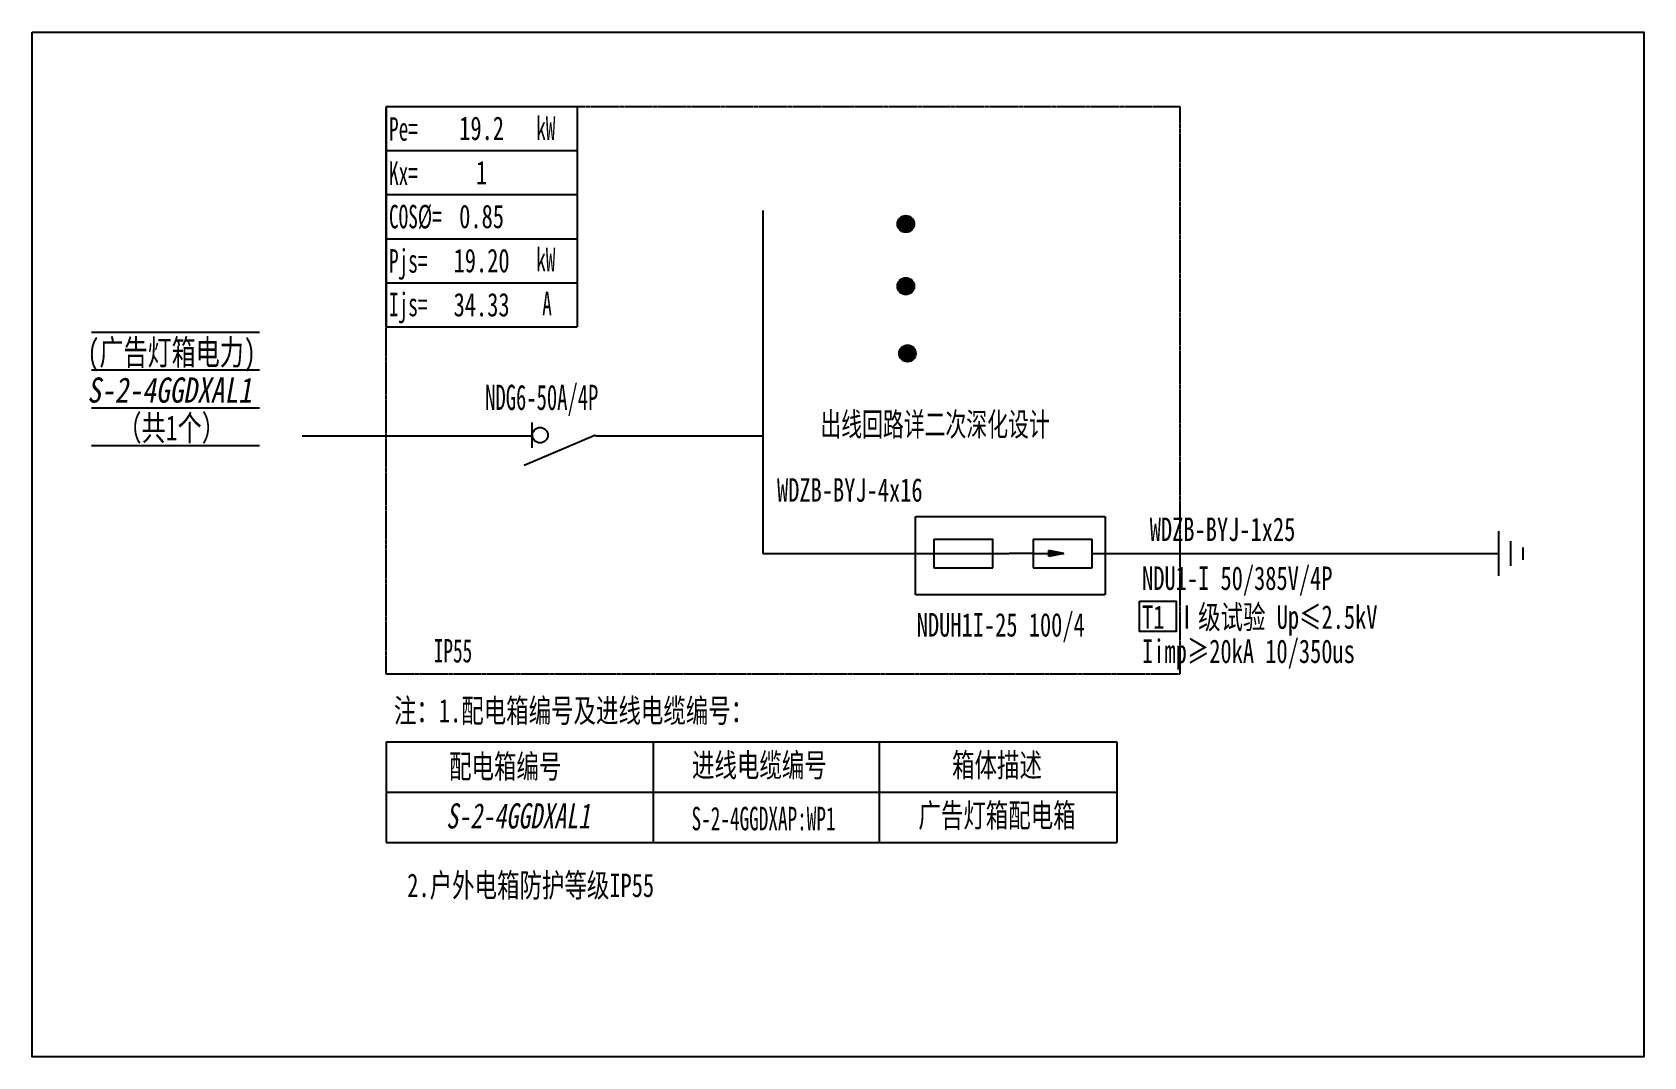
# Model space of a CAD drawing. Extents: x 382282 to 384761, y 364398 to 365974.
import ezdxf
from ezdxf.enums import TextEntityAlignment as Align

# ---------------------------------------------------------------- set-up
doc = ezdxf.new("R2010")
doc.units = 0
doc.header["$MEASUREMENT"] = 0
doc.linetypes.add('DASH', pattern=[0.35, 0.25, -0.1])
doc.linetypes.add('DASHED2', pattern=[0.375, 0.25, -0.125])
for name, color, linetype in [('D_E_Eqpm(强电设备)', 100, 'Continuous'), ('D_E_Eqpm（强电设备）', 100, 'Continuous'), ('D_E_Text(强电文字)', 51, 'Continuous'), ('D_E_Text（强电文字）', 51, 'Continuous'), ('D_E_Wire(强电线缆)', 10, 'Continuous'), ('D_E_Wire（强电线缆）', 10, 'Continuous'), ('D_T_TableDim（表格尺寸）', 255, 'Continuous'), ('E_E_Text（强电文字）', 51, 'Continuous'), ('E_E_Wire（强电线缆）', 10, 'Continuous'), ('E_T_TableDim（表格尺寸）', 255, 'Continuous'), ('系统图', 220, 'Continuous')]:
    doc.layers.add(name, color=color, linetype=linetype)
doc.styles.add('电气', font='', dxfattribs={"width": 0.7})
doc.styles.add('电气箱', font='simhei.ttf', dxfattribs={"width": 0.8, "oblique": 10})
doc.styles.get('电气').set_extended_font_data('SimSun')

msp = doc.modelspace()

# ---------------------------------------------------------------- linework, layer by layer
at = {"linetype": 'DASHED2', "elevation": 0}
msp.add_lwpolyline([(383640.4, 365229.3), (383932.4, 365229.3), (383932.4, 365109), (383640.4, 365109)], close=True, dxfattribs=at)
at = {"layer": 'D_E_Eqpm(强电设备)'}
for p, q in [((383668.9, 365194.3), (383759.8, 365194.3)), ((383668.9, 365194.3), (383668.9, 365150.3)), ((383759.5, 365150.3), (383759.5, 365194.3)), ((383821.5, 365194.3), (383912.4, 365194.3)), ((383821.5, 365194.3), (383821.5, 365150.3)), ((383912.1, 365150.3), (383912.1, 365194.3)), ((383821.5, 365172.3), (383784.8, 365172.3)), ((383821.5, 365172.3), (383868.6, 365172.3)), ((383868.6, 365172.3), (383845.8, 365177)), ((383845.8, 365167.6), (383845.8, 365177)), ((383868.6, 365172.3), (383845.8, 365167.6)), ((383668.9, 365150.3), (383759.5, 365150.3)), ((383821.5, 365150.3), (383912.1, 365150.3))]:
    msp.add_line(p, q, dxfattribs=at)
msp.add_solid([(383845.8, 365167.6), (383868.6, 365172.3), (383845.8, 365177)], dxfattribs=at)
at = {"layer": 'D_E_Eqpm（强电设备）'}
for p, q in [((383147.9, 365354.5), (383038.5, 365307.6)), ((383050.9, 365335.1), (383050.9, 365373.9))]:
    msp.add_line(p, q, dxfattribs=at)
msp.add_circle((383062.9, 365354.5), 11.9, dxfattribs=at)
at = {"layer": 'D_E_Text（强电文字）', "elevation": 0}
msp.add_lwpolyline([(383985.1, 365098.9), (384041.3, 365098.9), (384041.3, 365052.6), (383985.1, 365052.6)], close=True, dxfattribs=at)
at = {"layer": 'D_E_Wire(强电线缆)'}
msp.add_line((382696.9, 365353.4), (383051, 365353.4), dxfattribs=at)
at = {"layer": 'D_E_Wire（强电线缆）'}
for p, q in [((384537.9, 365137.9), (384537.9, 365206.9)), ((384556.7, 365153.5), (384556.7, 365191.2)), ((384575.6, 365162.9), (384575.6, 365181.8)), ((383405.7, 365172.3), (383784.8, 365172.3)), ((383912.1, 365172.3), (384537.9, 365172.3))]:
    msp.add_line(p, q, dxfattribs=at)
for centre in [(383625.6, 365679.5), (383625.6, 365583.7), (383628.1, 365480.3)]:
    msp.add_circle(centre, 12.9, dxfattribs=at)
at = {"layer": 'D_E_Wire（强电线缆）', "linetype": 'Continuous'}
for points in [[(383612.9, 365677.5), (383612.7, 365679.5), (383612.9, 365681.5)], [(383613.4, 365675.5), (383612.9, 365681.5), (383613.4, 365683.5)], [(383612.9, 365677.5), (383612.9, 365681.5), (383613.4, 365675.5)], [(383614.1, 365673.6), (383613.4, 365683.5), (383614.1, 365685.3)], [(383613.4, 365675.5), (383613.4, 365683.5), (383614.1, 365673.6)], [(383615.2, 365671.9), (383614.1, 365685.3), (383615.2, 365687.1)], [(383614.1, 365673.6), (383614.1, 365685.3), (383615.2, 365671.9)], [(383616.5, 365670.3), (383615.2, 365687.1), (383616.5, 365688.6)], [(383615.2, 365671.9), (383615.2, 365687.1), (383616.5, 365670.3)], [(383618.1, 365669), (383616.5, 365688.6), (383618.1, 365689.9)], [(383616.5, 365670.3), (383616.5, 365688.6), (383618.1, 365669)], [(383619.8, 365668), (383618.1, 365689.9), (383619.8, 365691)], [(383618.1, 365669), (383618.1, 365689.9), (383619.8, 365668)], [(383621.7, 365667.2), (383619.8, 365691), (383621.7, 365691.8)], [(383619.8, 365668), (383619.8, 365691), (383621.7, 365667.2)], [(383623.6, 365666.7), (383621.7, 365691.8), (383623.6, 365692.2)], [(383621.7, 365667.2), (383621.7, 365691.8), (383623.6, 365666.7)], [(383625.6, 365666.6), (383623.6, 365692.2), (383625.6, 365692.4)], [(383623.6, 365666.7), (383623.6, 365692.2), (383625.6, 365666.6)], [(383625.6, 365666.6), (383625.6, 365692.4), (383627.7, 365666.7)], [(383627.7, 365666.7), (383625.6, 365692.4), (383627.7, 365692.2)], [(383627.7, 365666.7), (383627.7, 365692.2), (383629.6, 365667.2)], [(383629.6, 365667.2), (383627.7, 365692.2), (383629.6, 365691.8)], [(383629.6, 365667.2), (383629.6, 365691.8), (383631.5, 365668)], [(383631.5, 365668), (383629.6, 365691.8), (383631.5, 365691)], [(383631.5, 365668), (383631.5, 365691), (383633.2, 365669)], [(383633.2, 365669), (383631.5, 365691), (383633.2, 365689.9)], [(383633.2, 365669), (383633.2, 365689.9), (383634.8, 365670.3)], [(383634.8, 365670.3), (383633.2, 365689.9), (383634.8, 365688.6)], [(383634.8, 365670.3), (383634.8, 365688.6), (383636.1, 365671.9)], [(383636.1, 365671.9), (383634.8, 365688.6), (383636.1, 365687.1)], [(383636.1, 365671.9), (383636.1, 365687.1), (383637.2, 365673.6)], [(383637.2, 365673.6), (383636.1, 365687.1), (383637.2, 365685.3)], [(383637.2, 365673.6), (383637.2, 365685.3), (383637.9, 365675.5)], [(383637.9, 365675.5), (383637.2, 365685.3), (383637.9, 365683.5)], [(383637.9, 365675.5), (383637.9, 365683.5), (383638.4, 365677.5)], [(383638.4, 365677.5), (383637.9, 365683.5), (383638.4, 365681.5)], [(383638.4, 365677.5), (383638.4, 365681.5), (383638.6, 365679.5)], [(383612.9, 365581.7), (383612.7, 365583.7), (383612.9, 365585.8)], [(383613.4, 365579.7), (383612.9, 365585.8), (383613.4, 365587.7)], [(383612.9, 365581.7), (383612.9, 365585.8), (383613.4, 365579.7)], [(383614.1, 365577.9), (383613.4, 365587.7), (383614.1, 365589.6)], [(383613.4, 365579.7), (383613.4, 365587.7), (383614.1, 365577.9)], [(383615.2, 365576.1), (383614.1, 365589.6), (383615.2, 365591.3)], [(383614.1, 365577.9), (383614.1, 365589.6), (383615.2, 365576.1)], [(383616.5, 365574.6), (383615.2, 365591.3), (383616.5, 365592.9)], [(383615.2, 365576.1), (383615.2, 365591.3), (383616.5, 365574.6)], [(383618.1, 365573.3), (383616.5, 365592.9), (383618.1, 365594.2)], [(383616.5, 365574.6), (383616.5, 365592.9), (383618.1, 365573.3)], [(383619.8, 365572.2), (383618.1, 365594.2), (383619.8, 365595.3)], [(383618.1, 365573.3), (383618.1, 365594.2), (383619.8, 365572.2)], [(383621.7, 365571.4), (383619.8, 365595.3), (383621.7, 365596)], [(383619.8, 365572.2), (383619.8, 365595.3), (383621.7, 365571.4)], [(383623.6, 365571), (383621.7, 365596), (383623.6, 365596.5)], [(383621.7, 365571.4), (383621.7, 365596), (383623.6, 365571)], [(383625.6, 365570.8), (383623.6, 365596.5), (383625.6, 365596.7)], [(383623.6, 365571), (383623.6, 365596.5), (383625.6, 365570.8)], [(383625.6, 365570.8), (383625.6, 365596.7), (383627.7, 365571)], [(383627.7, 365571), (383625.6, 365596.7), (383627.7, 365596.5)], [(383627.7, 365571), (383627.7, 365596.5), (383629.6, 365571.4)], [(383629.6, 365571.4), (383627.7, 365596.5), (383629.6, 365596)], [(383629.6, 365571.4), (383629.6, 365596), (383631.5, 365572.2)], [(383631.5, 365572.2), (383629.6, 365596), (383631.5, 365595.3)], [(383631.5, 365572.2), (383631.5, 365595.3), (383633.2, 365573.3)], [(383633.2, 365573.3), (383631.5, 365595.3), (383633.2, 365594.2)], [(383633.2, 365573.3), (383633.2, 365594.2), (383634.8, 365574.6)], [(383634.8, 365574.6), (383633.2, 365594.2), (383634.8, 365592.9)], [(383634.8, 365574.6), (383634.8, 365592.9), (383636.1, 365576.1)], [(383636.1, 365576.1), (383634.8, 365592.9), (383636.1, 365591.3)], [(383636.1, 365576.1), (383636.1, 365591.3), (383637.2, 365577.9)], [(383637.2, 365577.9), (383636.1, 365591.3), (383637.2, 365589.6)], [(383637.2, 365577.9), (383637.2, 365589.6), (383637.9, 365579.7)], [(383637.9, 365579.7), (383637.2, 365589.6), (383637.9, 365587.7)], [(383637.9, 365579.7), (383637.9, 365587.7), (383638.4, 365581.7)], [(383638.4, 365581.7), (383637.9, 365587.7), (383638.4, 365585.8)], [(383638.4, 365581.7), (383638.4, 365585.8), (383638.6, 365583.7)], [(383615.3, 365478.3), (383615.2, 365480.3), (383615.3, 365482.4)], [(383615.8, 365476.3), (383615.3, 365482.4), (383615.8, 365484.3)], [(383615.3, 365478.3), (383615.3, 365482.4), (383615.8, 365476.3)], [(383616.6, 365474.5), (383615.8, 365484.3), (383616.6, 365486.2)], [(383615.8, 365476.3), (383615.8, 365484.3), (383616.6, 365474.5)], [(383617.6, 365472.7), (383616.6, 365486.2), (383617.6, 365487.9)], [(383616.6, 365474.5), (383616.6, 365486.2), (383617.6, 365472.7)], [(383619, 365471.2), (383617.6, 365487.9), (383619, 365489.5)], [(383617.6, 365472.7), (383617.6, 365487.9), (383619, 365471.2)], [(383620.5, 365469.9), (383619, 365489.5), (383620.5, 365490.8)], [(383619, 365471.2), (383619, 365489.5), (383620.5, 365469.9)], [(383622.2, 365468.8), (383620.5, 365490.8), (383622.2, 365491.9)], [(383620.5, 365469.9), (383620.5, 365490.8), (383622.2, 365468.8)], [(383624.1, 365468), (383622.2, 365491.9), (383624.1, 365492.6)], [(383622.2, 365468.8), (383622.2, 365491.9), (383624.1, 365468)], [(383626.1, 365467.6), (383624.1, 365492.6), (383626.1, 365493.1)], [(383624.1, 365468), (383624.1, 365492.6), (383626.1, 365467.6)], [(383628.1, 365467.4), (383626.1, 365493.1), (383628.1, 365493.3)], [(383626.1, 365467.6), (383626.1, 365493.1), (383628.1, 365467.4)], [(383628.1, 365467.4), (383628.1, 365493.3), (383630.1, 365467.6)], [(383630.1, 365467.6), (383628.1, 365493.3), (383630.1, 365493.1)], [(383630.1, 365467.6), (383630.1, 365493.1), (383632.1, 365468)], [(383632.1, 365468), (383630.1, 365493.1), (383632.1, 365492.6)], [(383632.1, 365468), (383632.1, 365492.6), (383634, 365468.8)], [(383634, 365468.8), (383632.1, 365492.6), (383634, 365491.9)], [(383634, 365468.8), (383634, 365491.9), (383635.7, 365469.9)], [(383635.7, 365469.9), (383634, 365491.9), (383635.7, 365490.8)], [(383635.7, 365469.9), (383635.7, 365490.8), (383637.2, 365471.2)], [(383637.2, 365471.2), (383635.7, 365490.8), (383637.2, 365489.5)], [(383637.2, 365471.2), (383637.2, 365489.5), (383638.6, 365472.7)], [(383638.6, 365472.7), (383637.2, 365489.5), (383638.6, 365487.9)], [(383638.6, 365472.7), (383638.6, 365487.9), (383639.6, 365474.5)], [(383639.6, 365474.5), (383638.6, 365487.9), (383639.6, 365486.2)], [(383639.6, 365474.5), (383639.6, 365486.2), (383640.4, 365476.3)], [(383640.4, 365476.3), (383639.6, 365486.2), (383640.4, 365484.3)], [(383640.4, 365476.3), (383640.4, 365484.3), (383640.9, 365478.3)], [(383640.9, 365478.3), (383640.4, 365484.3), (383640.9, 365482.4)], [(383640.9, 365478.3), (383640.9, 365482.4), (383641, 365480.3)]]:
    msp.add_solid(points, dxfattribs=at)
at = {"layer": 'D_T_TableDim（表格尺寸）', "linetype": 'Continuous'}
for p, q in [((382372.8, 365513), (382631.3, 365513)), ((382372.8, 365454.9), (382631.3, 365454.9)), ((382372.8, 365396.7), (382631.3, 365396.7)), ((382372.8, 365338.6), (382631.3, 365338.6))]:
    msp.add_line(p, q, dxfattribs=at)
at = {"layer": 'D_T_TableDim（表格尺寸）', "ltscale": 3.5}
for p, q in [((382825.9, 364882.7), (383950.2, 364882.7)), ((382825.9, 364882.7), (382825.9, 364727.6)), ((383236.7, 364882.7), (383236.7, 364727.6)), ((383584.7, 364882.7), (383584.7, 364727.6)), ((383950.2, 364882.7), (383950.2, 364727.6)), ((382825.9, 364805.2), (383950.2, 364805.2)), ((382825.9, 364805.2), (383950.2, 364805.2)), ((382825.9, 364727.6), (383950.2, 364727.6))]:
    msp.add_line(p, q, dxfattribs=at)
at = {"layer": 'E_E_Text（强电文字）', "linetype": 'Continuous'}
for p, q in [((382825.9, 365860.4), (382825.9, 365521.1)), ((382825.9, 365860.4), (383120, 365860.4)), ((383120, 365860.4), (383120, 365521.1)), ((382825.9, 365792.5), (383120, 365792.5)), ((382825.9, 365724.7), (383120, 365724.7)), ((382825.9, 365656.8), (383120, 365656.8)), ((382825.9, 365589), (383120, 365589)), ((382825.9, 365521.1), (383120, 365521.1))]:
    msp.add_line(p, q, dxfattribs=at)
at = {"layer": 'E_E_Wire（强电线缆）'}
for p, q in [((383405.7, 365700.4), (383405.7, 365172.3)), ((383147.9, 365353.4), (383405.7, 365353.4))]:
    msp.add_line(p, q, dxfattribs=at)
at = {"layer": 'E_T_TableDim（表格尺寸）', "linetype": 'DASH', "ltscale": 2}
for p, q in [((382825.9, 364986.5), (382825.9, 365860.4)), ((382825.9, 365860.4), (384047.3, 365860.4)), ((384047.3, 365860.4), (384047.3, 364986.5)), ((384047.3, 364986.5), (382825.9, 364986.5))]:
    msp.add_line(p, q, dxfattribs=at)
at = {"layer": '系统图', "ltscale": 9973.992009}
msp.add_lwpolyline([(382281.5, 365974.5), (384761, 365974.5), (384761, 364398), (382281.5, 364398)], close=True, dxfattribs=at)

# ---------------------------------------------------------------- texts
at = {"layer": 'D_E_Text(强电文字)', "color": 1, "style": '电气', "width": 0.6}
msp.add_text('NDG6-50A/4P', height=38.775, dxfattribs=at).set_placement((382978.4, 365393.3))
at = {"layer": 'D_E_Text(强电文字)', "style": '电气', "width": 0.7}
for s, p in [('WDZB-BYJ-4x16', (383427.4, 365252.1)), ('WDZB-BYJ-1x25', (384000.9, 365191.6)), ('T1 Ⅰ级试验 Up≤2.5kV ', (383989.1, 365056.5)), ('Iimp≥20kA 10/350us', (383989.1, 365003.9))]:
    msp.add_text(s, height=36.19, dxfattribs=at).set_placement(p)
at = {"layer": 'D_E_Text(强电文字)', "color": 51, "true_color": 0xffff7f, "style": '电气', "width": 0.7}
msp.add_text('NDU1-I 50/385V/4P', height=36.19, dxfattribs=at).set_placement((383989.1, 365116.3))
at = {"layer": 'D_E_Text（强电文字）', "linetype": 'Continuous', "style": '电气', "width": 0.6}
for s, height, p in [('Pe=', 36.19, (382830.5, 365807.6)), ('kW', 36.19, (383056.9, 365808.9)), ('Kx=', 36.19, (382830.5, 365739.6)), ('COS%%C=', 36.19, (382830.5, 365672.7)), ('Pjs=', 36.19, (382830.5, 365604.5)), ('kW', 36.19, (383056.9, 365606.8)), ('Ijs=', 36.19, (382830.5, 365537.4)), ('A', 36.2, (383066.2, 365538.9))]:
    msp.add_text(s, height=height, dxfattribs=at).set_placement(p)
at = {"layer": 'D_E_Text（强电文字）', "style": '电气'}
for s, width, p in [('出线回路详二次深化设计', 0.65, (383494.1, 365353.1)), ('注：1.配电箱编号及进线电缆编号：', 0.7, (382838, 364912.5)), ('2.户外电箱防护等级IP55', 0.7, (382858.5, 364643.8))]:
    msp.add_text(s, height=36.19, dxfattribs=dict(at, width=width)).set_placement(p)
at = {"layer": 'D_E_Text（强电文字）', "color": 51, "true_color": 0xffff7f, "style": '电气', "width": 0.7}
msp.add_text('NDUH1I-25 100/4', height=36.19, dxfattribs=at).set_placement((383642.4, 365044.6))
at = {"layer": 'D_E_Text（强电文字）', "style": '电气'}
for s, width, p in [('IP55', 0.6, (382928.9, 365022.5)), ('配电箱编号', 0.7, (383009.2, 364845.6)), ('进线电缆编号', 0.7, (383400.3, 364847.5)), ('箱体描述', 0.7, (383765.9, 364847.5)), ('广告灯箱配电箱', 0.7, (383765.9, 364770)), ('S-2-4GGDXAP:WP1', 0.6, (383406.7, 364764.5))]:
    msp.add_text(s, height=36.19, dxfattribs=dict(at, width=width)).set_placement(p, align=Align.MIDDLE)
at = {"layer": 'D_E_Text（强电文字）', "style": '电气箱', "oblique": 10, "width": 0.7}
msp.add_text('S-2-4GGDXAL1', height=38.775, dxfattribs=at).set_placement((383029, 364768.7), align=Align.MIDDLE)
at = {"layer": 'E_E_Text（强电文字）', "linetype": 'Continuous', "style": '电气', "width": 0.7}
for s, p in [('(广告灯箱电力)', (382496, 365462.6)), ('（共1个）', (382496, 365346.3))]:
    msp.add_text(s, height=38.77, dxfattribs=at).set_placement(p, align=Align.CENTER)
at = {"layer": 'E_E_Text（强电文字）', "linetype": 'Continuous', "style": '电气箱', "oblique": 10, "width": 0.8}
msp.add_text('S-2-4GGDXAL1', height=38.775, dxfattribs=at).set_placement((382492.7, 365404.5), align=Align.CENTER)
at = {"layer": 'E_E_Text（强电文字）', "linetype": 'Continuous', "width": 294.024, "attachment_point": 5, "style": '电气'}
for s, insert, char_height in [('19.2', (382972.9, 365826.5), 36.19), ('1', (382972.9, 365758.6), 36.2), ('0.85', (382972.9, 365690.8), 36.19), ('{\\C256;19.20}', (382972.9, 365622.9), 36.19), ('{\\C256;34.33}', (382972.9, 365555), 36.19)]:
    msp.add_mtext(s, dxfattribs=dict(at, insert=insert, char_height=char_height))

doc.saveas('drawing.dxf')
